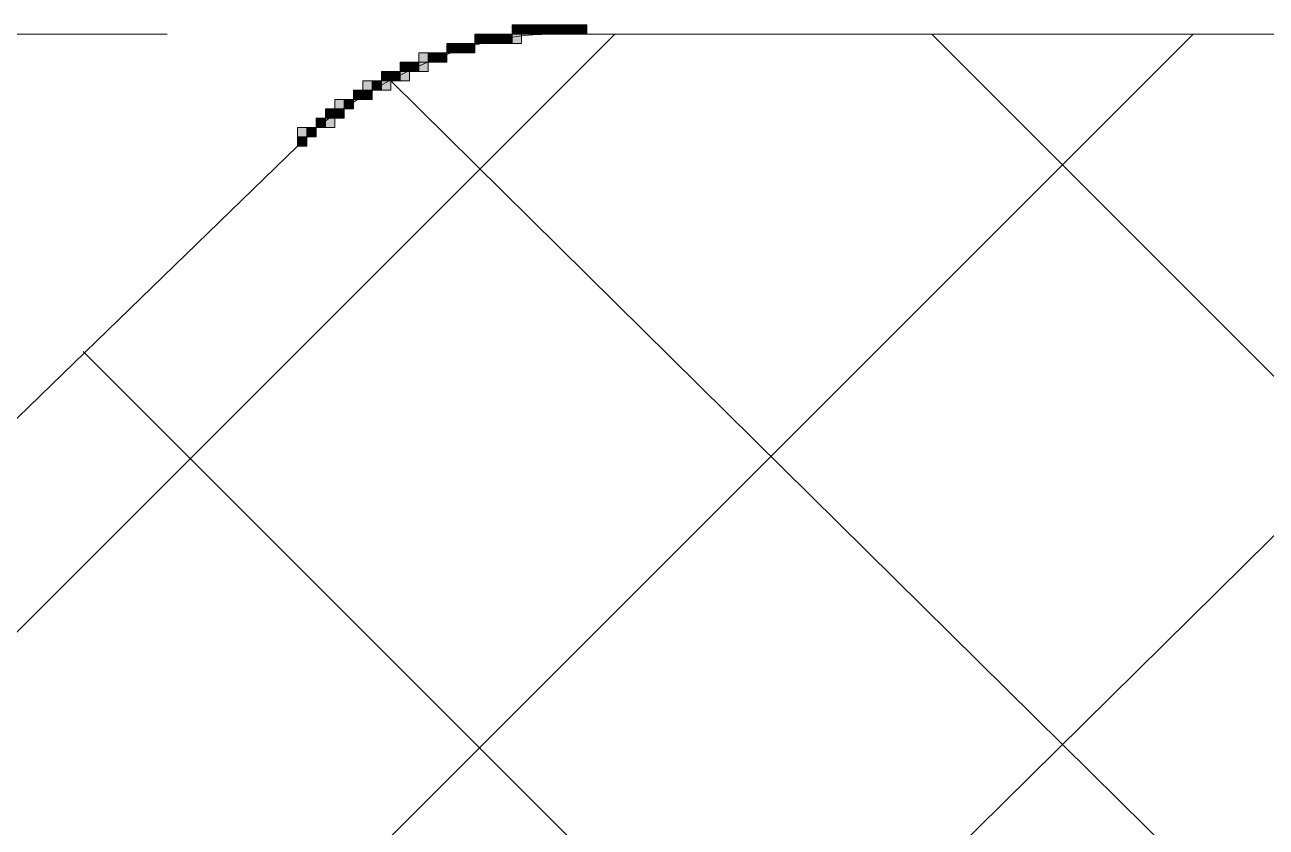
# Model space of a CAD drawing. Header units: inches. Extents: x 11 to 682, y 148 to 1119.
# Drawn here: x 165.71 to 173.69, y 852.06 to 857.22 of the extents above; entities that cross this region are included whole.
import ezdxf

# ---------------------------------------------------------------- set-up
doc = ezdxf.new("R2010")
doc.units = ezdxf.units.IN
doc.header["$MEASUREMENT"] = 0
doc.layers.add('图层 1', color=7, linetype='Continuous')

msp = doc.modelspace()

# ---------------------------------------------------------------- hatches: boundary and pattern name
at = {"layer": '图层 1', "true_color": 0xffffff}
h = msp.add_hatch(color=7, dxfattribs=at)
h.dxf.hatch_style = 2
h.paths.add_polyline_path([(168.8398, 857.1602), (168.96, 857.1602), (168.96, 857.2197), (168.8398, 857.2197)])
h = msp.add_hatch(color=7, dxfattribs=at)
h.dxf.hatch_style = 2
h.paths.add_polyline_path([(168.8398, 857.1602), (168.8999, 857.1602), (168.8999, 857.2197), (168.8398, 857.2197)])
h = msp.add_hatch(color=7, dxfattribs=at)
h.dxf.hatch_style = 2
h.paths.add_polyline_path([(168.8398, 857.1001), (168.8999, 857.1001), (168.8999, 857.2197), (168.8398, 857.2197)])
h = msp.add_hatch(color=7, dxfattribs=at)
h.dxf.hatch_style = 2
h.paths.add_polyline_path([(168.8999, 857.1602), (169.02, 857.1602), (169.02, 857.2197), (168.8999, 857.2197)])
h = msp.add_hatch(color=7, dxfattribs=at)
h.dxf.hatch_style = 2
h.paths.add_polyline_path([(168.8999, 857.1602), (168.96, 857.1602), (168.96, 857.2197), (168.8999, 857.2197)])
h = msp.add_hatch(color=7, dxfattribs=at)
h.dxf.hatch_style = 2
h.paths.add_polyline_path([(168.8999, 857.1602), (168.96, 857.1602), (168.96, 857.2197), (168.8999, 857.2197)])
h = msp.add_hatch(color=7, dxfattribs=at)
h.dxf.hatch_style = 2
h.paths.add_polyline_path([(168.96, 857.1602), (169.0801, 857.1602), (169.0801, 857.2197), (168.96, 857.2197)])
h = msp.add_hatch(color=7, dxfattribs=at)
h.dxf.hatch_style = 2
h.paths.add_polyline_path([(168.96, 857.1602), (169.02, 857.1602), (169.02, 857.2197), (168.96, 857.2197)])
h = msp.add_hatch(color=7, dxfattribs=at)
h.dxf.hatch_style = 2
h.paths.add_polyline_path([(168.96, 857.1602), (169.02, 857.1602), (169.02, 857.2197), (168.96, 857.2197)])
h = msp.add_hatch(color=7, dxfattribs=at)
h.dxf.hatch_style = 2
h.paths.add_polyline_path([(169.02, 857.1602), (169.1401, 857.1602), (169.1401, 857.2197), (169.02, 857.2197)])
h = msp.add_hatch(color=7, dxfattribs=at)
h.dxf.hatch_style = 2
h.paths.add_polyline_path([(169.02, 857.1602), (169.0801, 857.1602), (169.0801, 857.2197), (169.02, 857.2197)])
h = msp.add_hatch(color=7, dxfattribs=at)
h.dxf.hatch_style = 2
h.paths.add_polyline_path([(169.0801, 857.1602), (169.2002, 857.1602), (169.2002, 857.2197), (169.0801, 857.2197)])
h = msp.add_hatch(color=7, dxfattribs=at)
h.dxf.hatch_style = 2
h.paths.add_polyline_path([(169.0801, 857.1602), (169.1401, 857.1602), (169.1401, 857.2197), (169.0801, 857.2197)])
h = msp.add_hatch(color=7, dxfattribs=at)
h.dxf.hatch_style = 2
h.paths.add_polyline_path([(169.0801, 857.1602), (169.1401, 857.1602), (169.1401, 857.2197), (169.0801, 857.2197)])
h = msp.add_hatch(color=7, dxfattribs=at)
h.dxf.hatch_style = 2
h.paths.add_polyline_path([(169.1401, 857.1602), (169.2598, 857.1602), (169.2598, 857.2197), (169.1401, 857.2197)])
h = msp.add_hatch(color=7, dxfattribs=at)
h.dxf.hatch_style = 2
h.paths.add_polyline_path([(169.1401, 857.1602), (169.2002, 857.1602), (169.2002, 857.2197), (169.1401, 857.2197)])
h = msp.add_hatch(color=7, dxfattribs=at)
h.dxf.hatch_style = 2
h.paths.add_polyline_path([(169.1401, 857.1602), (169.2002, 857.1602), (169.2002, 857.2197), (169.1401, 857.2197)])
h = msp.add_hatch(color=7, dxfattribs=at)
h.dxf.hatch_style = 2
h.paths.add_polyline_path([(169.2002, 857.1602), (169.3198, 857.1602), (169.3198, 857.2197), (169.2002, 857.2197)])
h = msp.add_hatch(color=7, dxfattribs=at)
h.dxf.hatch_style = 2
h.paths.add_polyline_path([(169.2002, 857.1602), (169.2598, 857.1602), (169.2598, 857.2197), (169.2002, 857.2197)])
h = msp.add_hatch(color=7, dxfattribs=at)
h.dxf.hatch_style = 2
h.paths.add_polyline_path([(169.2002, 857.1602), (169.2598, 857.1602), (169.2598, 857.2197), (169.2002, 857.2197)])
h = msp.add_hatch(color=7, dxfattribs=at)
h.dxf.hatch_style = 2
h.paths.add_polyline_path([(169.2598, 857.1602), (169.3198, 857.1602), (169.3198, 857.2197), (169.2598, 857.2197)])
h = msp.add_hatch(color=7, dxfattribs=at)
h.dxf.hatch_style = 2
h.paths.add_polyline_path([(169.2598, 857.1602), (169.3198, 857.1602), (169.3198, 857.2197), (169.2598, 857.2197)])
h = msp.add_hatch(color=7, dxfattribs=at)
h.dxf.hatch_style = 2
h.paths.add_polyline_path([(169.2598, 857.1602), (169.3198, 857.1602), (169.3198, 857.2197), (169.2598, 857.2197)])
h = msp.add_hatch(color=7, dxfattribs=at)
h.dxf.hatch_style = 2
h.paths.add_polyline_path([(168.6001, 857.1001), (168.7202, 857.1001), (168.7202, 857.1602), (168.6001, 857.1602)])
h = msp.add_hatch(color=7, dxfattribs=at)
h.dxf.hatch_style = 2
h.paths.add_polyline_path([(168.6001, 857.1001), (168.6602, 857.1001), (168.6602, 857.1602), (168.6001, 857.1602)])
h = msp.add_hatch(color=7, dxfattribs=at)
h.dxf.hatch_style = 2
h.paths.add_polyline_path([(168.6001, 857.1001), (168.6602, 857.1001), (168.6602, 857.1602), (168.6001, 857.1602)])
h = msp.add_hatch(color=7, dxfattribs=at)
h.dxf.hatch_style = 2
h.paths.add_polyline_path([(168.6001, 857.1001), (168.6602, 857.1001), (168.6602, 857.1602), (168.6001, 857.1602)])
h = msp.add_hatch(color=7, dxfattribs=at)
h.dxf.hatch_style = 2
h.paths.add_polyline_path([(168.6602, 857.1001), (168.7798, 857.1001), (168.7798, 857.1602), (168.6602, 857.1602)])
h = msp.add_hatch(color=7, dxfattribs=at)
h.dxf.hatch_style = 2
h.paths.add_polyline_path([(168.6602, 857.1001), (168.7202, 857.1001), (168.7202, 857.1602), (168.6602, 857.1602)])
h = msp.add_hatch(color=7, dxfattribs=at)
h.dxf.hatch_style = 2
h.paths.add_polyline_path([(168.6602, 857.1001), (168.7202, 857.1001), (168.7202, 857.1602), (168.6602, 857.1602)])
h = msp.add_hatch(color=7, dxfattribs=at)
h.dxf.hatch_style = 2
h.paths.add_polyline_path([(168.7202, 857.1001), (168.8398, 857.1001), (168.8398, 857.1602), (168.7202, 857.1602)])
h = msp.add_hatch(color=7, dxfattribs=at)
h.dxf.hatch_style = 2
h.paths.add_polyline_path([(168.7202, 857.1001), (168.7798, 857.1001), (168.7798, 857.1602), (168.7202, 857.1602)])
h = msp.add_hatch(color=7, dxfattribs=at)
h.dxf.hatch_style = 2
h.paths.add_polyline_path([(168.7798, 857.1001), (168.8398, 857.1001), (168.8398, 857.1602), (168.7798, 857.1602)])
h = msp.add_hatch(color=7, dxfattribs=at)
h.dxf.hatch_style = 2
h.paths.add_polyline_path([(168.7798, 857.1001), (168.8398, 857.1001), (168.8398, 857.1602), (168.7798, 857.1602)])
h = msp.add_hatch(color=7, dxfattribs=at)
h.dxf.hatch_style = 2
h.paths.add_polyline_path([(168.7798, 857.1001), (168.8398, 857.1001), (168.8398, 857.1602), (168.7798, 857.1602)])
h = msp.add_hatch(color=7, dxfattribs=at)
h.dxf.hatch_style = 2
h.paths.add_polyline_path([(168.4199, 857.04), (168.54, 857.04), (168.54, 857.1001), (168.4199, 857.1001)])
h = msp.add_hatch(color=7, dxfattribs=at)
h.dxf.hatch_style = 2
h.paths.add_polyline_path([(168.4199, 857.04), (168.48, 857.04), (168.48, 857.1001), (168.4199, 857.1001)])
h = msp.add_hatch(color=7, dxfattribs=at)
h.dxf.hatch_style = 2
h.paths.add_polyline_path([(168.4199, 857.04), (168.48, 857.04), (168.48, 857.1001), (168.4199, 857.1001)])
h = msp.add_hatch(color=7, dxfattribs=at)
h.dxf.hatch_style = 2
h.paths.add_polyline_path([(168.4199, 857.04), (168.48, 857.04), (168.48, 857.1001), (168.4199, 857.1001)])
h = msp.add_hatch(color=7, dxfattribs=at)
h.dxf.hatch_style = 2
h.paths.add_polyline_path([(168.48, 857.04), (168.6001, 857.04), (168.6001, 857.1001), (168.48, 857.1001)])
h = msp.add_hatch(color=7, dxfattribs=at)
h.dxf.hatch_style = 2
h.paths.add_polyline_path([(168.48, 857.04), (168.54, 857.04), (168.54, 857.1001), (168.48, 857.1001)])
h = msp.add_hatch(color=7, dxfattribs=at)
h.dxf.hatch_style = 2
h.paths.add_polyline_path([(168.48, 857.04), (168.54, 857.04), (168.54, 857.1001), (168.48, 857.1001)])
h = msp.add_hatch(color=7, dxfattribs=at)
h.dxf.hatch_style = 2
h.paths.add_polyline_path([(168.54, 857.04), (168.6001, 857.04), (168.6001, 857.1001), (168.54, 857.1001)])
h = msp.add_hatch(color=7, dxfattribs=at)
h.dxf.hatch_style = 2
h.paths.add_polyline_path([(168.54, 857.04), (168.6001, 857.04), (168.6001, 857.1001), (168.54, 857.1001)])
h = msp.add_hatch(color=7, dxfattribs=at)
h.dxf.hatch_style = 2
h.paths.add_polyline_path([(168.54, 857.04), (168.6001, 857.04), (168.6001, 857.1001), (168.54, 857.1001)])
h = msp.add_hatch(color=7, dxfattribs=at)
h.dxf.hatch_style = 2
h.paths.add_polyline_path([(168.1201, 856.9199), (168.2402, 856.9199), (168.2402, 856.98), (168.1201, 856.98)])
h = msp.add_hatch(color=7, dxfattribs=at)
h.dxf.hatch_style = 2
h.paths.add_polyline_path([(168.1201, 856.9199), (168.1802, 856.9199), (168.1802, 856.98), (168.1201, 856.98)])
h = msp.add_hatch(color=7, dxfattribs=at)
h.dxf.hatch_style = 2
h.paths.add_polyline_path([(168.1201, 856.8599), (168.1802, 856.8599), (168.1802, 856.98), (168.1201, 856.98)])
h = msp.add_hatch(color=7, dxfattribs=at)
h.dxf.hatch_style = 2
h.paths.add_polyline_path([(168.1802, 856.9199), (168.2998, 856.9199), (168.2998, 856.98), (168.1802, 856.98)])
h = msp.add_hatch(color=7, dxfattribs=at)
h.dxf.hatch_style = 2
h.paths.add_polyline_path([(168.1802, 856.9199), (168.2402, 856.9199), (168.2402, 856.98), (168.1802, 856.98)])
h = msp.add_hatch(color=7, dxfattribs=at)
h.dxf.hatch_style = 2
h.paths.add_polyline_path([(168.1802, 856.9199), (168.2402, 856.9199), (168.2402, 856.98), (168.1802, 856.98)])
h = msp.add_hatch(color=7, dxfattribs=at)
h.dxf.hatch_style = 2
h.paths.add_polyline_path([(168.2402, 856.98), (168.3599, 856.98), (168.3599, 857.04), (168.2402, 857.04)])
h = msp.add_hatch(color=7, dxfattribs=at)
h.dxf.hatch_style = 2
h.paths.add_polyline_path([(168.2402, 856.9199), (168.2998, 856.9199), (168.2998, 857.04), (168.2402, 857.04)])
h = msp.add_hatch(color=7, dxfattribs=at)
h.dxf.hatch_style = 2
h.paths.add_polyline_path([(168.2998, 856.98), (168.4199, 856.98), (168.4199, 857.04), (168.2998, 857.04)])
h = msp.add_hatch(color=7, dxfattribs=at)
h.dxf.hatch_style = 2
h.paths.add_polyline_path([(168.2998, 856.98), (168.3599, 856.98), (168.3599, 857.04), (168.2998, 857.04)])
h = msp.add_hatch(color=7, dxfattribs=at)
h.dxf.hatch_style = 2
h.paths.add_polyline_path([(168.2998, 856.98), (168.3599, 856.98), (168.3599, 857.04), (168.2998, 857.04)])
h = msp.add_hatch(color=7, dxfattribs=at)
h.dxf.hatch_style = 2
h.paths.add_polyline_path([(168.3599, 856.98), (168.4199, 856.98), (168.4199, 857.04), (168.3599, 857.04)])
h = msp.add_hatch(color=7, dxfattribs=at)
h.dxf.hatch_style = 2
h.paths.add_polyline_path([(168.3599, 856.98), (168.4199, 856.98), (168.4199, 857.04), (168.3599, 857.04)])
h = msp.add_hatch(color=7, dxfattribs=at)
h.dxf.hatch_style = 2
h.paths.add_polyline_path([(168.3599, 856.98), (168.4199, 856.98), (168.4199, 857.04), (168.3599, 857.04)])
h = msp.add_hatch(color=7, dxfattribs=at)
h.dxf.hatch_style = 2
h.paths.add_polyline_path([(168, 856.8599), (168.1201, 856.8599), (168.1201, 856.9199), (168, 856.9199)])
h = msp.add_hatch(color=7, dxfattribs=at)
h.dxf.hatch_style = 2
h.paths.add_polyline_path([(168, 856.8599), (168.0601, 856.8599), (168.0601, 856.9199), (168, 856.9199)])
h = msp.add_hatch(color=7, dxfattribs=at)
h.dxf.hatch_style = 2
h.paths.add_polyline_path([(168, 856.7998), (168.0601, 856.7998), (168.0601, 856.9199), (168, 856.9199)])
h = msp.add_hatch(color=7, dxfattribs=at)
h.dxf.hatch_style = 2
h.paths.add_polyline_path([(168.0601, 856.8599), (168.1201, 856.8599), (168.1201, 856.9199), (168.0601, 856.9199)])
h = msp.add_hatch(color=7, dxfattribs=at)
h.dxf.hatch_style = 2
h.paths.add_polyline_path([(168.0601, 856.8599), (168.1201, 856.8599), (168.1201, 856.9199), (168.0601, 856.9199)])
h = msp.add_hatch(color=7, dxfattribs=at)
h.dxf.hatch_style = 2
h.paths.add_polyline_path([(168.0601, 856.8599), (168.1201, 856.8599), (168.1201, 856.9199), (168.0601, 856.9199)])
h = msp.add_hatch(color=7, dxfattribs=at)
h.dxf.hatch_style = 2
h.paths.add_polyline_path([(167.8799, 856.7998), (168, 856.7998), (168, 856.8599), (167.8799, 856.8599)])
h = msp.add_hatch(color=7, dxfattribs=at)
h.dxf.hatch_style = 2
h.paths.add_polyline_path([(167.9399, 856.7998), (168, 856.7998), (168, 856.8599), (167.9399, 856.8599)])
h = msp.add_hatch(color=7, dxfattribs=at)
h.dxf.hatch_style = 2
h.paths.add_polyline_path([(167.9399, 856.7998), (168, 856.7998), (168, 856.8599), (167.9399, 856.8599)])
h = msp.add_hatch(color=7, dxfattribs=at)
h.dxf.hatch_style = 2
h.paths.add_polyline_path([(167.9399, 856.7998), (168, 856.7998), (168, 856.8599), (167.9399, 856.8599)])
h = msp.add_hatch(color=7, dxfattribs=at)
h.dxf.hatch_style = 2
h.paths.add_polyline_path([(167.9399, 856.7998), (168, 856.7998), (168, 856.8599), (167.9399, 856.8599)])
h = msp.add_hatch(color=7, dxfattribs=at)
h.dxf.hatch_style = 2
h.paths.add_polyline_path([(167.7002, 856.6802), (167.8198, 856.6802), (167.8198, 856.7402), (167.7002, 856.7402)])
h = msp.add_hatch(color=7, dxfattribs=at)
h.dxf.hatch_style = 2
h.paths.add_polyline_path([(167.7002, 856.6201), (167.7598, 856.6201), (167.7598, 856.7402), (167.7002, 856.7402)])
h = msp.add_hatch(color=7, dxfattribs=at)
h.dxf.hatch_style = 2
h.paths.add_polyline_path([(167.7598, 856.6802), (167.8198, 856.6802), (167.8198, 856.7402), (167.7598, 856.7402)])
h = msp.add_hatch(color=7, dxfattribs=at)
h.dxf.hatch_style = 2
h.paths.add_polyline_path([(167.7598, 856.6802), (167.8198, 856.6802), (167.8198, 856.7402), (167.7598, 856.7402)])
h = msp.add_hatch(color=7, dxfattribs=at)
h.dxf.hatch_style = 2
h.paths.add_polyline_path([(167.7598, 856.6802), (167.8198, 856.6802), (167.8198, 856.7402), (167.7598, 856.7402)])
h = msp.add_hatch(color=7, dxfattribs=at)
h.dxf.hatch_style = 2
h.paths.add_polyline_path([(167.7598, 856.6802), (167.8198, 856.6802), (167.8198, 856.7402), (167.7598, 856.7402)])
h = msp.add_hatch(color=7, dxfattribs=at)
h.dxf.hatch_style = 2
h.paths.add_polyline_path([(167.8198, 856.7402), (167.9399, 856.7402), (167.9399, 856.7998), (167.8198, 856.7998)])
h = msp.add_hatch(color=7, dxfattribs=at)
h.dxf.hatch_style = 2
h.paths.add_polyline_path([(167.8198, 856.7402), (167.8799, 856.7402), (167.8799, 856.7998), (167.8198, 856.7998)])
h = msp.add_hatch(color=7, dxfattribs=at)
h.dxf.hatch_style = 2
h.paths.add_polyline_path([(167.8198, 856.7402), (167.8799, 856.7402), (167.8799, 856.7998), (167.8198, 856.7998)])
h = msp.add_hatch(color=7, dxfattribs=at)
h.dxf.hatch_style = 2
h.paths.add_polyline_path([(167.8198, 856.7402), (167.8799, 856.7402), (167.8799, 856.7998), (167.8198, 856.7998)])
h = msp.add_hatch(color=7, dxfattribs=at)
h.dxf.hatch_style = 2
h.paths.add_polyline_path([(167.8799, 856.7402), (167.9399, 856.7402), (167.9399, 856.7998), (167.8799, 856.7998)])
h = msp.add_hatch(color=7, dxfattribs=at)
h.dxf.hatch_style = 2
h.paths.add_polyline_path([(167.8799, 856.7402), (167.9399, 856.7402), (167.9399, 856.7998), (167.8799, 856.7998)])
h = msp.add_hatch(color=7, dxfattribs=at)
h.dxf.hatch_style = 2
h.paths.add_polyline_path([(167.6401, 856.6201), (167.7598, 856.6201), (167.7598, 856.6802), (167.6401, 856.6802)])
h = msp.add_hatch(color=7, dxfattribs=at)
h.dxf.hatch_style = 2
h.paths.add_polyline_path([(167.6401, 856.6201), (167.7002, 856.6201), (167.7002, 856.6802), (167.6401, 856.6802)])
h = msp.add_hatch(color=7, dxfattribs=at)
h.dxf.hatch_style = 2
h.paths.add_polyline_path([(167.6401, 856.5601), (167.7002, 856.5601), (167.7002, 856.6802), (167.6401, 856.6802)])
h = msp.add_hatch(color=7, dxfattribs=at)
h.dxf.hatch_style = 2
h.paths.add_polyline_path([(167.7002, 856.6201), (167.7598, 856.6201), (167.7598, 856.6802), (167.7002, 856.6802)])
h = msp.add_hatch(color=7, dxfattribs=at)
h.dxf.hatch_style = 2
h.paths.add_polyline_path([(167.5801, 856.5601), (167.6401, 856.5601), (167.6401, 856.6201), (167.5801, 856.6201)])
h = msp.add_hatch(color=7, dxfattribs=at)
h.dxf.hatch_style = 2
h.paths.add_polyline_path([(167.5801, 856.5601), (167.6401, 856.5601), (167.6401, 856.6201), (167.5801, 856.6201)])
h = msp.add_hatch(color=7, dxfattribs=at)
h.dxf.hatch_style = 2
h.paths.add_polyline_path([(167.5801, 856.5601), (167.6401, 856.5601), (167.6401, 856.6201), (167.5801, 856.6201)])
h = msp.add_hatch(color=7, dxfattribs=at)
h.dxf.hatch_style = 2
h.paths.add_polyline_path([(167.5801, 856.5601), (167.6401, 856.5601), (167.6401, 856.6201), (167.5801, 856.6201)])
h = msp.add_hatch(color=7, dxfattribs=at)
h.dxf.hatch_style = 2
h.paths.add_polyline_path([(167.5801, 856.5601), (167.6401, 856.5601), (167.6401, 856.6201), (167.5801, 856.6201)])
h = msp.add_hatch(color=7, dxfattribs=at)
h.dxf.hatch_style = 2
h.paths.add_polyline_path([(167.46, 856.5), (167.5801, 856.5), (167.5801, 856.5601), (167.46, 856.5601)])
h = msp.add_hatch(color=7, dxfattribs=at)
h.dxf.hatch_style = 2
h.paths.add_polyline_path([(167.46, 856.4399), (167.52, 856.4399), (167.52, 856.5), (167.46, 856.5)])
h = msp.add_hatch(color=7, dxfattribs=at)
h.dxf.hatch_style = 2
h.paths.add_polyline_path([(167.46, 856.4399), (167.52, 856.4399), (167.52, 856.5), (167.46, 856.5)])
h = msp.add_hatch(color=7, dxfattribs=at)
h.dxf.hatch_style = 2
h.paths.add_polyline_path([(167.46, 856.4399), (167.52, 856.4399), (167.52, 856.5), (167.46, 856.5)])
h = msp.add_hatch(color=7, dxfattribs=at)
h.dxf.hatch_style = 2
h.paths.add_polyline_path([(167.46, 856.4399), (167.52, 856.4399), (167.52, 856.5), (167.46, 856.5)])
h = msp.add_hatch(color=7, dxfattribs=at)
h.dxf.hatch_style = 2
h.paths.add_polyline_path([(167.52, 856.5), (167.5801, 856.5), (167.5801, 856.5601), (167.52, 856.5601)])
h = msp.add_hatch(color=7, dxfattribs=at)
h.dxf.hatch_style = 2
h.paths.add_polyline_path([(167.52, 856.5), (167.5801, 856.5), (167.5801, 856.5601), (167.52, 856.5601)])
h = msp.add_hatch(color=7, dxfattribs=at)
h.dxf.hatch_style = 2
h.paths.add_polyline_path([(167.52, 856.5), (167.5801, 856.5), (167.5801, 856.5601), (167.52, 856.5601)])
h = msp.add_hatch(color=7, dxfattribs=at)
h.dxf.hatch_style = 2
h.paths.add_polyline_path([(167.52, 856.5), (167.5801, 856.5), (167.5801, 856.5601), (167.52, 856.5601)])

# ---------------------------------------------------------------- linework, layer by layer
at = {"layer": '图层 1', "lineweight": 0}
for points in [[(168.8398, 857.1602), (168.96, 857.1602), (168.96, 857.2197), (168.8398, 857.2197), (168.8398, 857.1602)], [(168.8398, 857.1602), (168.8999, 857.1602), (168.8999, 857.2197), (168.8398, 857.2197), (168.8398, 857.1602)], [(168.8398, 857.1001), (168.8999, 857.1001), (168.8999, 857.2197), (168.8398, 857.2197), (168.8398, 857.1001)], [(168.8999, 857.1602), (169.02, 857.1602), (169.02, 857.2197), (168.8999, 857.2197), (168.8999, 857.1602)], [(168.8999, 857.1602), (168.96, 857.1602), (168.96, 857.2197), (168.8999, 857.2197), (168.8999, 857.1602)], [(168.8999, 857.1602), (168.96, 857.1602), (168.96, 857.2197), (168.8999, 857.2197), (168.8999, 857.1602)], [(168.96, 857.1602), (169.0801, 857.1602), (169.0801, 857.2197), (168.96, 857.2197), (168.96, 857.1602)], [(168.96, 857.1602), (169.02, 857.1602), (169.02, 857.2197), (168.96, 857.2197), (168.96, 857.1602)], [(168.96, 857.1602), (169.02, 857.1602), (169.02, 857.2197), (168.96, 857.2197), (168.96, 857.1602)], [(169.02, 857.1602), (169.1401, 857.1602), (169.1401, 857.2197), (169.02, 857.2197), (169.02, 857.1602)], [(169.02, 857.1602), (169.0801, 857.1602), (169.0801, 857.2197), (169.02, 857.2197), (169.02, 857.1602)], [(169.0801, 857.1602), (169.2002, 857.1602), (169.2002, 857.2197), (169.0801, 857.2197), (169.0801, 857.1602)], [(169.0801, 857.1602), (169.1401, 857.1602), (169.1401, 857.2197), (169.0801, 857.2197), (169.0801, 857.1602)], [(169.0801, 857.1602), (169.1401, 857.1602), (169.1401, 857.2197), (169.0801, 857.2197), (169.0801, 857.1602)], [(169.1401, 857.1602), (169.2598, 857.1602), (169.2598, 857.2197), (169.1401, 857.2197), (169.1401, 857.1602)], [(169.1401, 857.1602), (169.2002, 857.1602), (169.2002, 857.2197), (169.1401, 857.2197), (169.1401, 857.1602)], [(169.1401, 857.1602), (169.2002, 857.1602), (169.2002, 857.2197), (169.1401, 857.2197), (169.1401, 857.1602)], [(169.2002, 857.1602), (169.3198, 857.1602), (169.3198, 857.2197), (169.2002, 857.2197), (169.2002, 857.1602)], [(169.2002, 857.1602), (169.2598, 857.1602), (169.2598, 857.2197), (169.2002, 857.2197), (169.2002, 857.1602)], [(169.2002, 857.1602), (169.2598, 857.1602), (169.2598, 857.2197), (169.2002, 857.2197), (169.2002, 857.1602)], [(169.2598, 857.1602), (169.3198, 857.1602), (169.3198, 857.2197), (169.2598, 857.2197), (169.2598, 857.1602)], [(169.2598, 857.1602), (169.3198, 857.1602), (169.3198, 857.2197), (169.2598, 857.2197), (169.2598, 857.1602)], [(169.2598, 857.1602), (169.3198, 857.1602), (169.3198, 857.2197), (169.2598, 857.2197), (169.2598, 857.1602)], [(168.6001, 857.1001), (168.7202, 857.1001), (168.7202, 857.1602), (168.6001, 857.1602), (168.6001, 857.1001)], [(168.6001, 857.1001), (168.6602, 857.1001), (168.6602, 857.1602), (168.6001, 857.1602), (168.6001, 857.1001)], [(168.6001, 857.1001), (168.6602, 857.1001), (168.6602, 857.1602), (168.6001, 857.1602), (168.6001, 857.1001)], [(168.6001, 857.1001), (168.6602, 857.1001), (168.6602, 857.1602), (168.6001, 857.1602), (168.6001, 857.1001)], [(168.6602, 857.1001), (168.7798, 857.1001), (168.7798, 857.1602), (168.6602, 857.1602), (168.6602, 857.1001)], [(168.6602, 857.1001), (168.7202, 857.1001), (168.7202, 857.1602), (168.6602, 857.1602), (168.6602, 857.1001)], [(168.6602, 857.1001), (168.7202, 857.1001), (168.7202, 857.1602), (168.6602, 857.1602), (168.6602, 857.1001)], [(168.7202, 857.1001), (168.8398, 857.1001), (168.8398, 857.1602), (168.7202, 857.1602), (168.7202, 857.1001)], [(168.7202, 857.1001), (168.7798, 857.1001), (168.7798, 857.1602), (168.7202, 857.1602), (168.7202, 857.1001)], [(168.7798, 857.1001), (168.8398, 857.1001), (168.8398, 857.1602), (168.7798, 857.1602), (168.7798, 857.1001)], [(168.7798, 857.1001), (168.8398, 857.1001), (168.8398, 857.1602), (168.7798, 857.1602), (168.7798, 857.1001)], [(168.7798, 857.1001), (168.8398, 857.1001), (168.8398, 857.1602), (168.7798, 857.1602), (168.7798, 857.1001)], [(168.4199, 857.04), (168.54, 857.04), (168.54, 857.1001), (168.4199, 857.1001), (168.4199, 857.04)], [(168.4199, 857.04), (168.48, 857.04), (168.48, 857.1001), (168.4199, 857.1001), (168.4199, 857.04)], [(168.4199, 857.04), (168.48, 857.04), (168.48, 857.1001), (168.4199, 857.1001), (168.4199, 857.04)], [(168.4199, 857.04), (168.48, 857.04), (168.48, 857.1001), (168.4199, 857.1001), (168.4199, 857.04)], [(168.48, 857.04), (168.6001, 857.04), (168.6001, 857.1001), (168.48, 857.1001), (168.48, 857.04)], [(168.48, 857.04), (168.54, 857.04), (168.54, 857.1001), (168.48, 857.1001), (168.48, 857.04)], [(168.48, 857.04), (168.54, 857.04), (168.54, 857.1001), (168.48, 857.1001), (168.48, 857.04)], [(168.54, 857.04), (168.6001, 857.04), (168.6001, 857.1001), (168.54, 857.1001), (168.54, 857.04)], [(168.54, 857.04), (168.6001, 857.04), (168.6001, 857.1001), (168.54, 857.1001), (168.54, 857.04)], [(168.54, 857.04), (168.6001, 857.04), (168.6001, 857.1001), (168.54, 857.1001), (168.54, 857.04)], [(168.1201, 856.9199), (168.2402, 856.9199), (168.2402, 856.98), (168.1201, 856.98), (168.1201, 856.9199)], [(168.1201, 856.9199), (168.1802, 856.9199), (168.1802, 856.98), (168.1201, 856.98), (168.1201, 856.9199)], [(168.1201, 856.8599), (168.1802, 856.8599), (168.1802, 856.98), (168.1201, 856.98), (168.1201, 856.8599)], [(168.1802, 856.9199), (168.2998, 856.9199), (168.2998, 856.98), (168.1802, 856.98), (168.1802, 856.9199)], [(168.1802, 856.9199), (168.2402, 856.9199), (168.2402, 856.98), (168.1802, 856.98), (168.1802, 856.9199)], [(168.1802, 856.9199), (168.2402, 856.9199), (168.2402, 856.98), (168.1802, 856.98), (168.1802, 856.9199)], [(168.2402, 856.98), (168.3599, 856.98), (168.3599, 857.04), (168.2402, 857.04), (168.2402, 856.98)], [(168.2402, 856.9199), (168.2998, 856.9199), (168.2998, 857.04), (168.2402, 857.04), (168.2402, 856.9199)], [(168.2998, 856.98), (168.4199, 856.98), (168.4199, 857.04), (168.2998, 857.04), (168.2998, 856.98)], [(168.2998, 856.98), (168.3599, 856.98), (168.3599, 857.04), (168.2998, 857.04), (168.2998, 856.98)], [(168.2998, 856.98), (168.3599, 856.98), (168.3599, 857.04), (168.2998, 857.04), (168.2998, 856.98)], [(168.3599, 856.98), (168.4199, 856.98), (168.4199, 857.04), (168.3599, 857.04), (168.3599, 856.98)], [(168.3599, 856.98), (168.4199, 856.98), (168.4199, 857.04), (168.3599, 857.04), (168.3599, 856.98)], [(168.3599, 856.98), (168.4199, 856.98), (168.4199, 857.04), (168.3599, 857.04), (168.3599, 856.98)], [(168, 856.8599), (168.1201, 856.8599), (168.1201, 856.9199), (168, 856.9199), (168, 856.8599)], [(168, 856.8599), (168.0601, 856.8599), (168.0601, 856.9199), (168, 856.9199), (168, 856.8599)], [(168, 856.7998), (168.0601, 856.7998), (168.0601, 856.9199), (168, 856.9199), (168, 856.7998)], [(168.0601, 856.8599), (168.1201, 856.8599), (168.1201, 856.9199), (168.0601, 856.9199), (168.0601, 856.8599)], [(168.0601, 856.8599), (168.1201, 856.8599), (168.1201, 856.9199), (168.0601, 856.9199), (168.0601, 856.8599)], [(168.0601, 856.8599), (168.1201, 856.8599), (168.1201, 856.9199), (168.0601, 856.9199), (168.0601, 856.8599)], [(167.8799, 856.7998), (168, 856.7998), (168, 856.8599), (167.8799, 856.8599), (167.8799, 856.7998)], [(167.9399, 856.7998), (168, 856.7998), (168, 856.8599), (167.9399, 856.8599), (167.9399, 856.7998)], [(167.9399, 856.7998), (168, 856.7998), (168, 856.8599), (167.9399, 856.8599), (167.9399, 856.7998)], [(167.9399, 856.7998), (168, 856.7998), (168, 856.8599), (167.9399, 856.8599), (167.9399, 856.7998)], [(167.9399, 856.7998), (168, 856.7998), (168, 856.8599), (167.9399, 856.8599), (167.9399, 856.7998)], [(167.7002, 856.6802), (167.8198, 856.6802), (167.8198, 856.7402), (167.7002, 856.7402), (167.7002, 856.6802)], [(167.7002, 856.6201), (167.7598, 856.6201), (167.7598, 856.7402), (167.7002, 856.7402), (167.7002, 856.6201)], [(167.7598, 856.6802), (167.8198, 856.6802), (167.8198, 856.7402), (167.7598, 856.7402), (167.7598, 856.6802)], [(167.7598, 856.6802), (167.8198, 856.6802), (167.8198, 856.7402), (167.7598, 856.7402), (167.7598, 856.6802)], [(167.7598, 856.6802), (167.8198, 856.6802), (167.8198, 856.7402), (167.7598, 856.7402), (167.7598, 856.6802)], [(167.7598, 856.6802), (167.8198, 856.6802), (167.8198, 856.7402), (167.7598, 856.7402), (167.7598, 856.6802)], [(167.8198, 856.7402), (167.9399, 856.7402), (167.9399, 856.7998), (167.8198, 856.7998), (167.8198, 856.7402)], [(167.8198, 856.7402), (167.8799, 856.7402), (167.8799, 856.7998), (167.8198, 856.7998), (167.8198, 856.7402)], [(167.8198, 856.7402), (167.8799, 856.7402), (167.8799, 856.7998), (167.8198, 856.7998), (167.8198, 856.7402)], [(167.8198, 856.7402), (167.8799, 856.7402), (167.8799, 856.7998), (167.8198, 856.7998), (167.8198, 856.7402)], [(167.8799, 856.7402), (167.9399, 856.7402), (167.9399, 856.7998), (167.8799, 856.7998), (167.8799, 856.7402)], [(167.8799, 856.7402), (167.9399, 856.7402), (167.9399, 856.7998), (167.8799, 856.7998), (167.8799, 856.7402)], [(167.6401, 856.6201), (167.7598, 856.6201), (167.7598, 856.6802), (167.6401, 856.6802), (167.6401, 856.6201)], [(167.6401, 856.6201), (167.7002, 856.6201), (167.7002, 856.6802), (167.6401, 856.6802), (167.6401, 856.6201)], [(167.6401, 856.5601), (167.7002, 856.5601), (167.7002, 856.6802), (167.6401, 856.6802), (167.6401, 856.5601)], [(167.7002, 856.6201), (167.7598, 856.6201), (167.7598, 856.6802), (167.7002, 856.6802), (167.7002, 856.6201)], [(167.5801, 856.5601), (167.6401, 856.5601), (167.6401, 856.6201), (167.5801, 856.6201), (167.5801, 856.5601)], [(167.5801, 856.5601), (167.6401, 856.5601), (167.6401, 856.6201), (167.5801, 856.6201), (167.5801, 856.5601)], [(167.5801, 856.5601), (167.6401, 856.5601), (167.6401, 856.6201), (167.5801, 856.6201), (167.5801, 856.5601)], [(167.5801, 856.5601), (167.6401, 856.5601), (167.6401, 856.6201), (167.5801, 856.6201), (167.5801, 856.5601)], [(167.5801, 856.5601), (167.6401, 856.5601), (167.6401, 856.6201), (167.5801, 856.6201), (167.5801, 856.5601)], [(167.46, 856.5), (167.5801, 856.5), (167.5801, 856.5601), (167.46, 856.5601), (167.46, 856.5)], [(167.46, 856.4399), (167.52, 856.4399), (167.52, 856.5), (167.46, 856.5), (167.46, 856.4399)], [(167.46, 856.4399), (167.52, 856.4399), (167.52, 856.5), (167.46, 856.5), (167.46, 856.4399)], [(167.46, 856.4399), (167.52, 856.4399), (167.52, 856.5), (167.46, 856.5), (167.46, 856.4399)], [(167.46, 856.4399), (167.52, 856.4399), (167.52, 856.5), (167.46, 856.5), (167.46, 856.4399)], [(167.52, 856.5), (167.5801, 856.5), (167.5801, 856.5601), (167.52, 856.5601), (167.52, 856.5)], [(167.52, 856.5), (167.5801, 856.5), (167.5801, 856.5601), (167.52, 856.5601), (167.52, 856.5)], [(167.52, 856.5), (167.5801, 856.5), (167.5801, 856.5601), (167.52, 856.5601), (167.52, 856.5)], [(167.52, 856.5), (167.5801, 856.5), (167.5801, 856.5601), (167.52, 856.5601), (167.52, 856.5)]]:
    msp.add_lwpolyline(points, dxfattribs=at)
at = {"layer": '图层 1', "color": 7, "lineweight": 18, "true_color": 0xffffff}
for points in [[(85.02, 857.1602), (166.6201, 857.1602)], [(120.1201, 857.1602), (166.6201, 857.1602)], [(162.5996, 846.5396), (173.2197, 857.1597)], [(162.7197, 850.3799), (169.5, 857.1597)], [(169.2598, 857.1602), (176.46, 857.1602)], [(169.2598, 857.1602), (329.8198, 857.1602)], [(171.54, 857.1592), (180.6001, 848.0991)], [(168.0601, 856.8594), (173.1001, 851.8794)], [(171.6597, 851.8794), (176.46, 856.6196)], [(163.5, 852.6001), (167.46, 856.4399)], [(163.5, 852.6001), (167.46, 856.4399)], [(166.0801, 855.1191), (169.6201, 851.5791)]]:
    msp.add_lwpolyline(points, dxfattribs=at)
msp.add_open_spline([(169.2598, 857.1602), (169.2598, 857.1602), (169.1401, 857.1602), (169.1401, 857.1602), (168.5488, 857.168), (168.0391, 856.8887), (167.5801, 856.5601), (167.5801, 856.5601), (167.46, 856.4399), (167.46, 856.4399)], degree=3, knots=[0, 0, 0, 0, 1, 1, 1, 2, 2, 2, 3, 3, 3, 3], dxfattribs=at)

doc.saveas('drawing.dxf')
